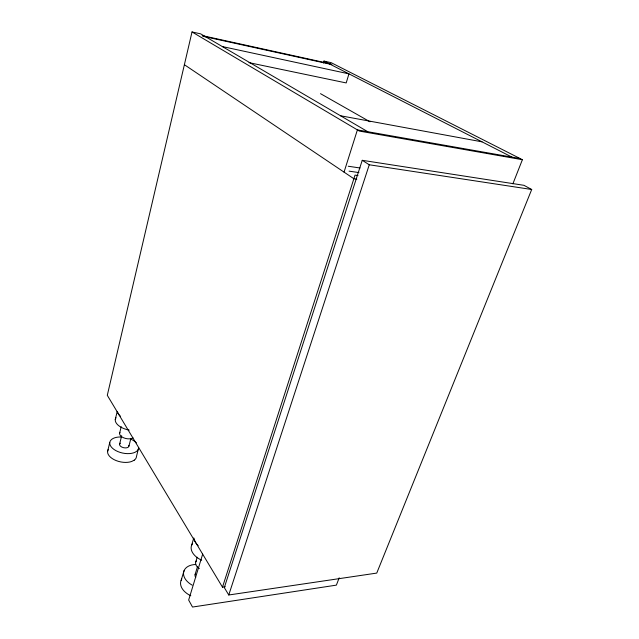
<?xml version="1.0" encoding="UTF-8"?>
<svg xmlns="http://www.w3.org/2000/svg" width="639" height="639" viewBox="0 0 639 639"><rect width="100%" height="100%" fill="white"/><g stroke="black" fill="none" stroke-linecap="round" stroke-linejoin="round"><path stroke-width="0.96" d="M367.784 131.722L200.638 33.851L192.019 31.95L107.296 395.309L222.484 587.161L225.263 586.762M107.632 451.342L109.732 442.595M115.252 419.615L117.209 411.476M119.573 433.394L121.202 426.708M119.549 444.353L121.658 435.766M128.958 446.046L130.867 438.434M323.398 62.997L323.957 61.088L331.17 62.678L522.39 159.71L512.869 183.856M181.149 580.404L184.032 570.731M191.62 545.235L193.801 537.918M195.774 561.825L197.163 557.216M195.119 574.437L197.579 566.378M202.659 554.149L188.657 600.045L192.515 607.05L336.378 585.132L339.205 577.792M344.046 172.123L357.401 129.893L520.154 158.568M222.484 587.161L355.036 175.11L358 175.533M362.241 160.309L224.313 587.608L228.762 594.989L376.754 573.087L531.704 189.495L523.956 185.318L362.241 160.309L369.262 164.774L531.704 189.495M228.762 594.989L369.262 164.774M134.238 460.144L131.802 461.422A14.641 8.003 12.1 0 1 114.125 459.665A14.641 8.003 12.1 0 1 108.334 449.361M356.826 179.152L353.87 178.736L184.383 64.699M349.078 171.148L358.91 172.578M348.263 166.244L360.045 167.993M522.39 159.71L359.422 131.091L192.019 31.95M340.539 115.771L482.03 141.834M249.01 62.654L346.194 82.934L348.958 73.86L222.34 46.559M323.957 61.088L511.967 157.13M320.498 93.661L369.957 121.761M121.298 436.988A14.705 7.908 12.2 0 0 109.844 444.113A14.705 7.908 12.2 0 0 124.829 453.434A14.705 7.908 12.2 0 0 138.663 447.787L136.474 456.462A14.593 7.98 12.1 0 1 134.278 460.168M130.436 438.993A14.705 7.908 12.2 0 1 136.403 442.835M128.846 445.351A4.777 2.572 12.2 0 1 123.407 447.651A4.777 2.572 12.2 0 1 120.316 443.186M132.984 437.827A7.388 3.898 12.4 0 1 123.75 437.851A7.388 3.898 12.4 0 1 119.932 432.435M129.206 430.111A14.873 7.66 12.5 0 1 116.002 417.738M120.364 416.117A14.945 7.556 12.6 0 1 117.736 412.634M192.187 585.14A17.333 11.294 17.1 0 1 183.617 572.224A17.333 11.294 17.1 0 1 195.79 564.485M201.668 560.211A17.58 10.983 17.1 0 1 192.603 543.557M190.805 595.748A17.245 11.414 17.1 0 1 181.78 579.046M199.312 568.566A8.722 5.575 17.1 0 1 196.58 560.579M198.202 545.73A17.676 10.855 17.1 0 1 194.192 538.717M195.758 577.384A5.631 3.666 17.1 0 1 195.646 573.614M330.299 63.772L202.18 35.592L203.537 36.391L331.881 64.571L330.299 63.772"/></g></svg>
